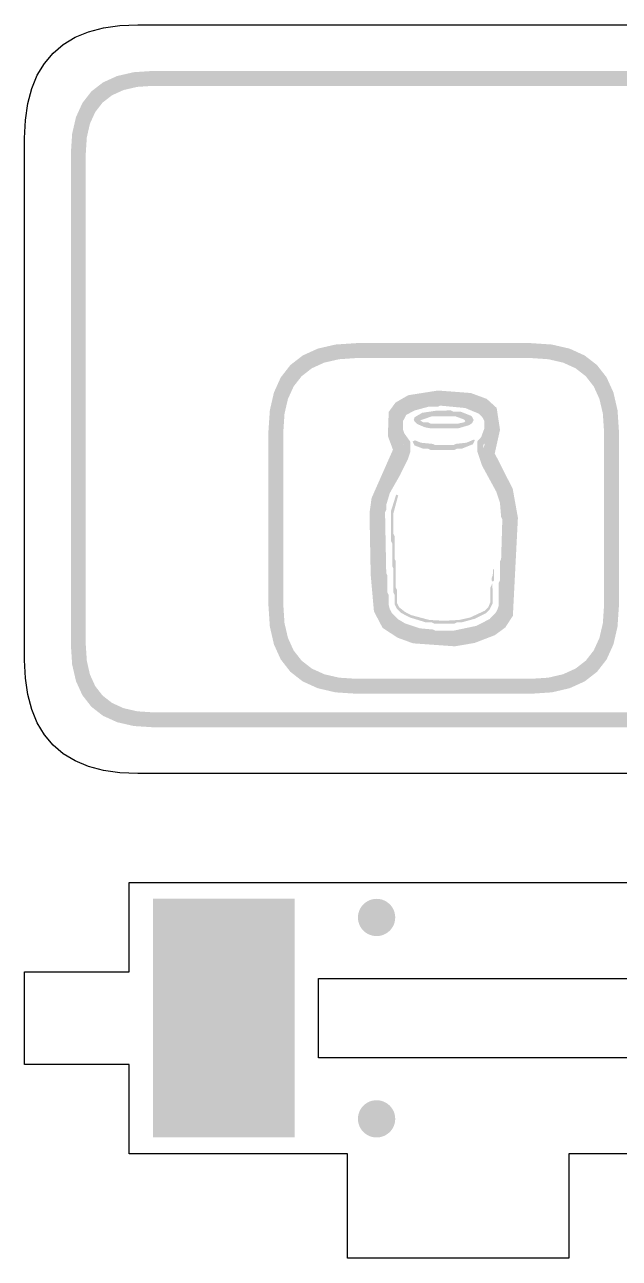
# Model space of a CAD drawing. Header units: millimetres. Extents: x 6 to 297, y 6 to 451.
# Drawn here: x 171.96 to 187.91, y 8.52 to 41.59 of the extents above; entities that cross this region are included whole.
import ezdxf

# ---------------------------------------------------------------- set-up
doc = ezdxf.new("R2010")
doc.units = ezdxf.units.MM
doc.layers.add('CUT', color=1, linetype='Continuous')
doc.layers.add('RASTER', color=7, linetype='Continuous')

msp = doc.modelspace()

# ---------------------------------------------------------------- hatches: boundary and pattern name
at = {"layer": 'RASTER'}
h = msp.add_hatch(color=7, dxfattribs=at)
h.paths.add_polyline_path([(173.2, 38.155), (173.234, 38.67), (173.337, 39.117), (173.509, 39.495), (173.75, 39.805), (174.059, 40.045), (174.438, 40.217), (174.884, 40.32), (175.4, 40.355), (232.6, 40.355), (233.116, 40.32), (233.563, 40.217), (233.941, 40.045), (234.25, 39.805), (234.491, 39.495), (234.663, 39.117), (234.766, 38.67), (234.8, 38.155), (234.8, 24.955), (234.766, 24.439), (234.663, 23.992), (234.491, 23.614), (234.25, 23.305), (233.941, 23.064), (233.563, 22.892), (233.116, 22.789), (232.6, 22.755), (175.4, 22.755), (174.884, 22.789), (174.438, 22.892), (174.059, 23.064), (173.75, 23.305), (173.509, 23.614), (173.337, 23.992), (173.234, 24.439), (173.2, 24.955)])
h.paths.add_polyline_path([(173.6, 38.155), (173.6, 24.955), (173.628, 24.533), (173.712, 24.167), (173.853, 23.858), (174.05, 23.605), (174.303, 23.408), (174.613, 23.267), (174.978, 23.183), (175.4, 23.155), (232.6, 23.155), (233.022, 23.183), (233.388, 23.267), (233.697, 23.408), (233.95, 23.605), (234.147, 23.858), (234.288, 24.167), (234.372, 24.533), (234.4, 24.955), (234.4, 38.155), (234.372, 38.577), (234.288, 38.942), (234.147, 39.252), (233.95, 39.505), (233.697, 39.702), (233.388, 39.842), (233.022, 39.927), (232.6, 39.955), (175.4, 39.955), (174.978, 39.927), (174.613, 39.842), (174.303, 39.702), (174.05, 39.505), (173.853, 39.252), (173.712, 38.942), (173.628, 38.577), (173.6, 38.155)], flags=0)
h = msp.add_hatch(color=7, dxfattribs=at)
h.paths.add_polyline_path([(178.5, 30.705), (178.537, 31.256), (178.647, 31.733), (178.83, 32.137), (179.087, 32.467), (179.418, 32.724), (179.822, 32.908), (180.299, 33.018), (180.85, 33.055), (185.55, 33.055), (186.101, 33.018), (186.578, 32.908), (186.982, 32.724), (187.313, 32.467), (187.57, 32.137), (187.753, 31.733), (187.863, 31.256), (187.9, 30.705), (187.9, 26.005), (187.863, 25.454), (187.753, 24.977), (187.57, 24.573), (187.313, 24.242), (186.982, 23.985), (186.578, 23.802), (186.101, 23.691), (185.55, 23.655), (180.85, 23.655), (180.299, 23.691), (179.822, 23.802), (179.418, 23.985), (179.088, 24.242), (178.83, 24.573), (178.647, 24.977), (178.537, 25.454), (178.5, 26.005)])
h.paths.add_polyline_path([(178.9, 30.705), (178.9, 26.005), (178.93, 25.548), (179.022, 25.152), (179.174, 24.816), (179.388, 24.542), (179.662, 24.329), (179.997, 24.177), (180.393, 24.085), (180.85, 24.055), (185.55, 24.055), (186.007, 24.085), (186.403, 24.177), (186.738, 24.329), (187.013, 24.542), (187.226, 24.816), (187.378, 25.152), (187.47, 25.548), (187.5, 26.005), (187.5, 30.705), (187.47, 31.162), (187.378, 31.558), (187.226, 31.893), (187.013, 32.167), (186.738, 32.381), (186.403, 32.533), (186.007, 32.624), (185.55, 32.655), (180.85, 32.655), (180.393, 32.624), (179.997, 32.533), (179.662, 32.381), (179.388, 32.167), (179.174, 31.893), (179.022, 31.558), (178.93, 31.162), (178.9, 30.705)], flags=0)
h = msp.add_hatch(color=7, dxfattribs=at)
h.paths.add_polyline_path([(183.046, 31.785), (183.928, 31.718), (184.354, 31.561), (184.621, 31.319), (184.711, 30.732), (184.57, 30.098), (185.052, 29.149), (185.191, 28.372), (185.056, 25.745), (184.853, 25.431), (184.571, 25.224), (184.026, 25.015), (183.497, 24.926), (182.376, 25.006), (181.962, 25.158), (181.562, 25.419), (181.329, 25.863), (181.242, 26.844), (181.21, 28.5), (181.266, 28.901), (181.839, 30.197), (181.703, 30.564), (181.725, 31.21), (181.909, 31.463), (182.25, 31.659)])
h.paths.add_polyline_path([(183.059, 31.463), (182.358, 31.352), (182.128, 31.22), (182.042, 31.101), (182.025, 30.616), (182.185, 30.187), (181.576, 28.812), (181.53, 28.481), (181.562, 26.861), (181.642, 25.955), (181.807, 25.641), (182.107, 25.446), (182.444, 25.322), (183.481, 25.248), (183.941, 25.325), (184.417, 25.508), (184.616, 25.654), (184.741, 25.847), (184.869, 28.352), (184.745, 29.046), (184.232, 30.055), (184.386, 30.743), (184.322, 31.158), (184.185, 31.282), (183.859, 31.402), (183.059, 31.463)], flags=0)
h = msp.add_hatch(color=7, dxfattribs=at)
h.paths.add_polyline_path([(182.856, 31.531), (183.521, 31.541), (183.585, 31.509), (183.714, 31.509), (184.067, 31.412), (184.301, 31.293), (184.366, 31.229), (184.452, 31.059), (184.484, 30.834), (184.452, 30.77), (184.452, 30.61), (184.366, 30.439), (184.26, 30.321), (184.292, 30.064), (184.475, 29.669), (184.838, 29.004), (184.934, 28.555), (184.934, 27.527), (184.902, 27.463), (184.902, 26.789), (184.87, 26.724), (184.87, 26.05), (184.838, 25.889), (184.751, 25.719), (184.526, 25.495), (184.067, 25.279), (183.65, 25.183), (183.425, 25.183), (183.361, 25.151), (183.039, 25.151), (182.975, 25.183), (182.558, 25.215), (182.237, 25.312), (181.874, 25.495), (181.681, 25.687), (181.595, 25.857), (181.53, 26.114), (181.498, 27.078), (181.466, 27.142), (181.466, 28.651), (181.595, 29.1), (182.076, 29.999), (182.14, 30.224), (182.131, 30.343), (182.034, 30.439), (181.948, 30.61), (181.916, 30.963), (182.034, 31.229), (182.163, 31.326), (182.526, 31.476)])
h.paths.add_polyline_path([(183.104, 31.38), (183.039, 31.348), (182.783, 31.348), (182.429, 31.252), (182.195, 31.133), (182.108, 30.963), (182.108, 30.738), (182.14, 30.642), (182.301, 30.417), (182.301, 30.128), (182.237, 29.935), (182.034, 29.527), (181.755, 29.036), (181.659, 28.715), (181.659, 28.587), (181.627, 28.522), (181.659, 26.885), (181.691, 26.821), (181.691, 26.371), (181.723, 26.307), (181.723, 26.05), (181.755, 25.922), (181.81, 25.816), (181.97, 25.655), (182.173, 25.536), (182.558, 25.408), (182.911, 25.376), (182.975, 25.344), (183.457, 25.344), (184.067, 25.472), (184.43, 25.655), (184.59, 25.816), (184.645, 25.922), (184.677, 26.018), (184.677, 26.628), (184.709, 26.692), (184.709, 27.206), (184.741, 27.27), (184.773, 28.33), (184.741, 28.394), (184.709, 28.779), (184.613, 29.068), (184.227, 29.775), (184.099, 30.16), (184.099, 30.417), (184.205, 30.536), (184.292, 30.77), (184.292, 30.963), (184.237, 31.069), (184.141, 31.165), (183.778, 31.316)], flags=0)
h.paths.add_polyline_path([(182.985, 31.242), (183.393, 31.252), (183.457, 31.22), (183.65, 31.22), (183.948, 31.101), (184.003, 30.995), (183.961, 30.908), (183.884, 30.857), (183.585, 30.77), (182.847, 30.77), (182.686, 30.802), (182.484, 30.889), (182.42, 30.953), (182.397, 30.995), (182.42, 31.069), (182.622, 31.187)], flags=0)
h.paths.add_polyline_path([(182.879, 31.091), (182.567, 30.985), (182.654, 30.931), (182.783, 30.931), (182.847, 30.898), (183.585, 30.898), (183.746, 30.931), (183.778, 30.963), (183.755, 31.004), (183.521, 31.091)], flags=0)
h.paths.add_polyline_path([(184.012, 30.471), (184.035, 30.449), (183.98, 30.343), (183.682, 30.224), (183.553, 30.224), (183.489, 30.192), (182.847, 30.192), (182.783, 30.224), (182.654, 30.224), (182.42, 30.311), (182.365, 30.417), (182.429, 30.449), (182.59, 30.385), (182.911, 30.353), (182.975, 30.321), (183.457, 30.321), (183.521, 30.353), (183.81, 30.385)], flags=0)
h.paths.add_polyline_path([(181.925, 28.994), (181.98, 28.972), (181.851, 28.49), (181.851, 27.944), (181.884, 27.88), (181.884, 27.27), (181.916, 27.206), (181.916, 26.5), (181.948, 26.435), (181.948, 26.082), (182.002, 25.976), (182.163, 25.848), (182.333, 25.761), (182.815, 25.633), (183.21, 25.61), (183.617, 25.633), (183.906, 25.697), (184.301, 25.88), (184.398, 25.976), (184.452, 26.114), (184.452, 26.5), (184.507, 26.618), (184.516, 26.082), (184.43, 25.912), (184.333, 25.816), (184.035, 25.665), (183.682, 25.568), (183.553, 25.568), (183.489, 25.536), (182.943, 25.536), (182.879, 25.568), (182.718, 25.568), (182.301, 25.697), (182.067, 25.816), (181.938, 25.944), (181.884, 26.05), (181.884, 26.307), (181.851, 26.371), (181.851, 27.013), (181.819, 27.078), (181.819, 27.688), (181.787, 27.752), (181.787, 28.555)], flags=0)
h.paths.add_polyline_path([(184.526, 27.004), (184.549, 26.981), (184.549, 26.692), (184.516, 26.66), (184.484, 26.692), (184.484, 26.756), (184.516, 26.821)], flags=0)
for points in [[(175.4, 18.155), (179.2, 18.155), (179.2, 11.755), (175.4, 11.755)], [(181.9, 17.655), (181.896, 17.589), (181.883, 17.525), (181.862, 17.463), (181.833, 17.405), (181.797, 17.35), (181.754, 17.301), (181.704, 17.258), (181.65, 17.222), (181.591, 17.193), (181.529, 17.172), (181.465, 17.159), (181.4, 17.155), (181.335, 17.159), (181.271, 17.172), (181.209, 17.193), (181.15, 17.222), (181.096, 17.258), (181.046, 17.301), (181.003, 17.35), (180.967, 17.405), (180.938, 17.463), (180.917, 17.525), (180.904, 17.589), (180.9, 17.655), (180.904, 17.72), (180.917, 17.784), (180.938, 17.846), (180.967, 17.905), (181.003, 17.959), (181.046, 18.008), (181.096, 18.051), (181.15, 18.088), (181.209, 18.117), (181.271, 18.138), (181.335, 18.15), (181.4, 18.155), (181.465, 18.15), (181.529, 18.138), (181.591, 18.117), (181.65, 18.088), (181.704, 18.051), (181.754, 18.008), (181.797, 17.959), (181.833, 17.905), (181.862, 17.846), (181.883, 17.784), (181.896, 17.72)], [(181.9, 12.255), (181.896, 12.189), (181.883, 12.125), (181.862, 12.063), (181.833, 12.005), (181.797, 11.95), (181.754, 11.901), (181.704, 11.858), (181.65, 11.822), (181.591, 11.793), (181.529, 11.772), (181.465, 11.759), (181.4, 11.755), (181.335, 11.759), (181.271, 11.772), (181.209, 11.793), (181.15, 11.822), (181.096, 11.858), (181.046, 11.901), (181.003, 11.95), (180.967, 12.005), (180.938, 12.063), (180.917, 12.125), (180.904, 12.189), (180.9, 12.255), (180.904, 12.32), (180.917, 12.384), (180.938, 12.446), (180.967, 12.505), (181.003, 12.559), (181.046, 12.608), (181.096, 12.651), (181.15, 12.688), (181.209, 12.717), (181.271, 12.738), (181.335, 12.75), (181.4, 12.755), (181.465, 12.75), (181.529, 12.738), (181.591, 12.717), (181.65, 12.688), (181.704, 12.651), (181.754, 12.608), (181.797, 12.559), (181.833, 12.505), (181.862, 12.446), (181.883, 12.384), (181.896, 12.32)]]:
    msp.add_hatch(color=7, dxfattribs=at).paths.add_polyline_path(points)

# ---------------------------------------------------------------- linework, layer by layer
at = {"layer": 'CUT'}
msp.add_lwpolyline([(233.001, 21.515), (174.999, 21.515), (174.517, 21.536), (174.075, 21.599), (173.675, 21.704), (173.315, 21.852), (172.997, 22.043), (172.722, 22.276), (172.488, 22.552), (172.297, 22.87), (172.149, 23.229), (172.044, 23.63), (171.981, 24.072), (171.96, 24.554), (171.96, 38.556), (171.981, 39.038), (172.044, 39.479), (172.149, 39.88), (172.297, 40.239), (172.488, 40.557), (172.722, 40.833), (172.997, 41.067), (173.315, 41.257), (173.675, 41.405), (174.075, 41.511), (174.517, 41.574), (174.999, 41.595), (233.001, 41.595)], dxfattribs=at)
for points in [[(174.76, 18.595), (215.841, 18.595), (215.841, 16.195), (218.641, 16.195), (218.641, 13.715), (215.841, 13.715), (215.841, 11.315), (209.984, 11.315), (209.984, 8.515), (204.046, 8.515), (204.046, 11.315), (198.269, 11.315), (198.269, 8.515), (192.332, 8.515), (192.332, 11.315), (186.555, 11.315), (186.555, 8.515), (180.617, 8.515), (180.617, 11.315), (174.76, 11.315), (174.76, 13.715), (171.96, 13.715), (171.96, 16.195), (174.76, 16.195)], [(179.84, 16.015), (210.761, 16.015), (210.761, 13.895), (179.84, 13.895)]]:
    msp.add_lwpolyline(points, close=True, dxfattribs=at)

doc.saveas('drawing.dxf')
